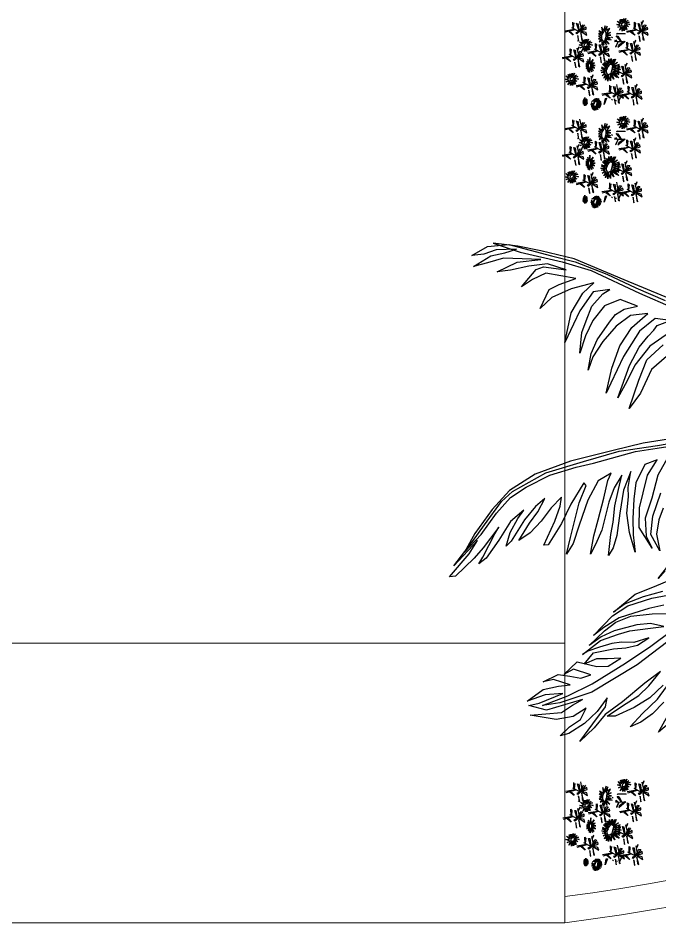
# Model space of a CAD drawing. Header units: millimetres. Extents: x 2508 to 2607, y 837 to 997.
# Drawn here: x 2535.866 to 2538.617, y 839.669 to 843.55 of the extents above; entities that cross this region are included whole.
import ezdxf

# ---------------------------------------------------------------- set-up
doc = ezdxf.new("R2010")
doc.units = ezdxf.units.MM
doc.layers.add('pergolas', color=24, linetype='Continuous')
doc.layers.add('PISO EST', color=250, linetype='Continuous', lineweight=0)

# ---------------------------------------------------------------- blocks, each defined once
blk = doc.blocks.new('EFCDSPPP')
at = {"color": 251}
for p, q in [((2681.1168, 948.344), (2681.1168, 941.8902)), ((2678.0168, 943.0902), (2681.1168, 943.0902)), ((2678.0168, 941.8902), (2681.1168, 941.8902))]:
    blk.add_line(p, q, dxfattribs=at)
blk = doc.blocks.new('A-19')
at = {"color": 1}
for points in [[(0.0257, 0.022), (0.0889, 0.0841), (0.1807, 0.1586), (0.2771, 0.2277), (0.4069, 0.3105), (0.5049, 0.3513), (0.6099, 0.3954), (0.6794, 0.4121), (0.7275, 0.4219), (0.7794, 0.4281), (0.7229, 0.4089), (0.6345, 0.3888), (0.5741, 0.371), (0.4729, 0.3233), (0.4026, 0.2923), (0.3058, 0.2284), (0.2364, 0.1795), (0.1359, 0.1031), (0.0776, 0.0465), (0.0202, -0.0096), (0.0257, 0.022), (0.0257, 0.022)], [(0.3811, 0.022), (0.4649, 0.0086), (0.5278, -0.0063), (0.6172, -0.0289), (0.6912, -0.0563), (0.7454, -0.0904), (0.7812, -0.1299), (0.8181, -0.1804), (0.8391, -0.22), (0.8047, -0.1829), (0.7723, -0.1377), (0.7432, -0.1054), (0.7103, -0.0835), (0.6604, -0.0582), (0.6056, -0.0417), (0.5695, -0.0332), (0.4813, -0.0087), (0.4357, -0.0015), (0.3728, 0.0078)], [(0.3839, -0.3847), (0.4779, -0.4558), (0.5726, -0.5131), (0.6394, -0.5354), (0.6761, -0.5412), (0.6229, -0.521), (0.5719, -0.4956), (0.502, -0.4526), (0.4492, -0.4165), (0.4049, -0.3838)]]:
    blk.add_lwpolyline(points, dxfattribs=at)
at = {"color": 8}
for points in [[(0.4163, 0.1902), (0.4475, 0.1629), (0.4707, 0.1136), (0.4943, 0.0818), (0.474, 0.141), (0.4571, 0.1836), (0.423, 0.2148)], [(0.408, 0.2421), (0.4512, 0.212), (0.4829, 0.1721), (0.4991, 0.1378), (0.5183, 0.1039), (0.4938, 0.1719), (0.4738, 0.2097), (0.4543, 0.2328), (0.4429, 0.2457), (0.4361, 0.2554), (0.4076, 0.2656), (0.4399, 0.2701), (0.4728, 0.2437), (0.5064, 0.1907), (0.533, 0.1344), (0.5429, 0.1133), (0.5311, 0.1658), (0.5143, 0.2127), (0.4887, 0.2512), (0.4554, 0.2806), (0.4918, 0.2763), (0.5218, 0.2539), (0.5498, 0.2219), (0.5704, 0.1897), (0.5802, 0.162), (0.5744, 0.197), (0.5612, 0.2251), (0.5359, 0.2627), (0.5232, 0.2782), (0.5048, 0.2899), (0.4771, 0.2962), (0.5135, 0.3102), (0.5458, 0.2964), (0.5708, 0.2662), (0.5862, 0.2337), (0.5979, 0.1973), (0.5937, 0.2405), (0.5843, 0.2651), (0.5728, 0.2962), (0.5499, 0.322), (0.5349, 0.331), (0.5696, 0.3259), (0.5978, 0.2865), (0.6111, 0.2584), (0.6293, 0.2196), (0.616, 0.2822), (0.5913, 0.3232), (0.5682, 0.3446), (0.6158, 0.3326), (0.6567, 0.3143), (0.6806, 0.2911), (0.6619, 0.3307), (0.6408, 0.3412), (0.6059, 0.3538), (0.6692, 0.3654), (0.6972, 0.3517), (0.7203, 0.3368), (0.6894, 0.3727), (0.6739, 0.3783), (0.6263, 0.372), (0.6653, 0.385), (0.7044, 0.3798), (0.7429, 0.3711), (0.7711, 0.3682), (0.7294, 0.3883), (0.6795, 0.3938), (0.7578, 0.3964), (0.7915, 0.3865), (0.8209, 0.3788), (0.7845, 0.4014), (0.7546, 0.4078), (0.7304, 0.4157), (0.773, 0.4143), (0.7989, 0.405), (0.8241, 0.4018), (0.7915, 0.4209), (0.7463, 0.4254), (0.6574, 0.4017), (0.6076, 0.389), (0.5413, 0.3631), (0.4806, 0.3344), (0.419, 0.3076)], [(0.4229, -0.1271), (0.4325, -0.152), (0.4374, -0.1821), (0.4305, -0.2172), (0.4493, -0.1828), (0.4449, -0.1443), (0.4283, -0.0951)], [(0.4118, -0.0184), (0.4342, -0.0584), (0.4468, -0.1066), (0.461, -0.1481), (0.4591, -0.1858), (0.4461, -0.211), (0.4733, -0.168), (0.4731, -0.1269), (0.465, -0.0953), (0.4561, -0.0586), (0.4361, -0.0263), (0.4614, -0.0358), (0.4806, -0.0743), (0.4845, -0.1085), (0.4869, -0.1493), (0.486, -0.183), (0.4822, -0.2196), (0.4934, -0.1784), (0.4994, -0.1381), (0.4955, -0.104), (0.4967, -0.0838), (0.4911, -0.0506), (0.506, -0.0895), (0.5143, -0.1381), (0.5202, -0.1847), (0.5282, -0.2107), (0.5379, -0.2264), (0.5327, -0.1828), (0.5282, -0.157), (0.5242, -0.1228), (0.5168, -0.0885), (0.5098, -0.0586), (0.5261, -0.0851), (0.5367, -0.1151), (0.5519, -0.1732), (0.5651, -0.2039), (0.5752, -0.2239), (0.5687, -0.1856), (0.5591, -0.1516), (0.5472, -0.1063), (0.5391, -0.0691), (0.5321, -0.054), (0.5593, -0.0703), (0.5808, -0.1108), (0.5995, -0.1632), (0.6116, -0.2015), (0.6254, -0.2238), (0.6175, -0.1887), (0.6068, -0.1473), (0.5992, -0.1165), (0.5846, -0.0798), (0.5894, -0.0746), (0.6169, -0.1193), (0.6363, -0.1599), (0.6639, -0.2046), (0.6731, -0.2047), (0.6503, -0.1548), (0.6387, -0.123), (0.6361, -0.1041), (0.6582, -0.127), (0.6786, -0.1544), (0.7018, -0.179), (0.7255, -0.1952), (0.703, -0.1588), (0.686, -0.135), (0.6714, -0.1075), (0.6907, -0.1241), (0.7138, -0.1521), (0.7414, -0.1968), (0.7523, -0.2072), (0.7436, -0.1783), (0.7279, -0.1491), (0.715, -0.1319), (0.7433, -0.1556), (0.7674, -0.1945), (0.7938, -0.2319), (0.8093, -0.244), (0.8007, -0.23), (0.7762, -0.1811), (0.7675, -0.167), (0.8003, -0.2108), (0.8192, -0.2322), (0.8584, -0.2698), (0.8707, -0.2713), (0.8298, -0.2234), (0.8124, -0.1953), (0.8621, -0.248), (0.8226, -0.197), (0.7976, -0.1621), (0.7618, -0.1133), (0.7386, -0.0923), (0.6687, -0.0531), (0.5901, -0.0296), (0.5153, -0.0083), (0.4348, 0.0037), (0.35, 0.0188)], [(0.4107, -0.5782), (0.4328, -0.597), (0.4132, -0.5619)], [(0.4218, -0.534), (0.4457, -0.5587), (0.4702, -0.5757), (0.4923, -0.5861), (0.4668, -0.5578), (0.4353, -0.5278), (0.3974, -0.4759)], [(0.4232, -0.4981), (0.4511, -0.5247), (0.4841, -0.5452), (0.5237, -0.5632), (0.5404, -0.5631), (0.5082, -0.542), (0.4741, -0.5199), (0.4535, -0.5), (0.429, -0.4697), (0.4614, -0.4943), (0.5081, -0.5336), (0.5444, -0.5602), (0.5679, -0.5876), (0.5975, -0.6166), (0.5705, -0.5796), (0.5442, -0.5435), (0.5402, -0.5247), (0.5614, -0.5538), (0.5881, -0.5789), (0.6211, -0.5994), (0.6391, -0.6043), (0.6197, -0.5859), (0.5964, -0.5704), (0.5848, -0.5463), (0.612, -0.5638), (0.6471, -0.5707), (0.7015, -0.5612), (0.6362, -0.5558), (0.6129, -0.5403), (0.5924, -0.5287), (0.6676, -0.551), (0.7047, -0.5408), (0.6832, -0.536), (0.6335, -0.5157), (0.6706, -0.5187), (0.7081, -0.5323), (0.6744, -0.5075), (0.6428, -0.5004), (0.6181, -0.498), (0.6533, -0.4868), (0.6748, -0.4915), (0.6432, -0.4761), (0.619, -0.4793), (0.596, -0.4841), (0.5749, -0.4766), (0.6108, -0.4648), (0.6313, -0.4764), (0.6034, -0.4497), (0.5623, -0.4593), (0.5387, -0.4584), (0.5121, -0.4417), (0.5397, -0.4432), (0.5627, -0.4433), (0.5888, -0.4544), (0.5689, -0.4304), (0.527, -0.4224), (0.5015, -0.4205), (0.4767, -0.4145), (0.4534, -0.399), (0.4845, -0.4088), (0.5104, -0.408), (0.5308, -0.4112), (0.5568, -0.4187), (0.5812, -0.4274), (0.592, -0.434), (0.5548, -0.4045), (0.5165, -0.3915), (0.4932, -0.3844), (0.455, -0.3798), (0.4216, -0.3753), (0.4497, -0.3692), (0.4784, -0.3723), (0.5259, -0.3847), (0.5532, -0.3973), (0.5782, -0.4151), (0.5462, -0.3844), (0.5225, -0.3667), (0.4911, -0.3535), (0.4466, -0.3486), (0.414, -0.3483)], [(0.4216, -0.3307), (0.4532, -0.3378), (0.4844, -0.3475), (0.5156, -0.3573), (0.5472, -0.3776), (0.569, -0.3942), (0.5295, -0.3532), (0.4973, -0.3321), (0.4469, -0.3159), (0.3914, -0.3058)], [(0.4247, -0.302), (0.4654, -0.3132), (0.5028, -0.3281), (0.5272, -0.3452), (0.4816, -0.3074), (0.4449, -0.2933), (0.4064, -0.2768)], [(0.4197, -0.2587), (0.4338, -0.2749), (0.4025, -0.2351)]]:
    blk.add_lwpolyline(points, dxfattribs=at)
blk = doc.blocks.new('mh')
at = {"color": 86, "linetype": 'Continuous'}
for p, q in [((998.4038, 665.3744), (998.3929, 665.3326)), ((998.3932, 665.3356), (998.3999, 665.3766)), ((998.5181, 665.3863), (998.5072, 665.3446)), ((998.5074, 665.3476), (998.5142, 665.3886)), ((998.3877, 665.3411), (998.3611, 665.3422)), ((998.3651, 665.3379), (998.3874, 665.3404)), ((998.3842, 665.348), (998.4014, 665.3151)), ((998.4026, 665.3518), (998.416, 665.3392)), ((998.4168, 665.3406), (998.403, 665.3584)), ((998.502, 665.3531), (998.4754, 665.3542)), ((998.4754, 665.3542), (998.4794, 665.3499)), ((998.4794, 665.3499), (998.5017, 665.3524)), ((998.5151, 665.328), (998.4807, 665.3381)), ((998.4807, 665.3381), (998.4813, 665.3327)), ((998.4984, 665.36), (998.5156, 665.3271)), ((998.5144, 665.3225), (998.5221, 665.3412)), ((998.5258, 665.3369), (998.5151, 665.3245)), ((998.5172, 665.3704), (998.5169, 665.3638)), ((998.5169, 665.3638), (998.5302, 665.3512)), ((998.531, 665.3526), (998.5172, 665.3704)), ((998.5221, 665.3412), (998.5258, 665.3369)), ((998.3584, 665.3136), (998.3836, 665.3082)), ((998.4008, 665.316), (998.3664, 665.3261)), ((998.367, 665.3207), (998.3997, 665.3159)), ((998.4016, 665.3141), (998.3718, 665.2999)), ((998.3733, 665.2921), (998.3994, 665.312)), ((998.383, 665.2858), (998.3985, 665.3115)), ((998.3994, 665.312), (998.3912, 665.2849)), ((998.3985, 665.3115), (998.4169, 665.2829)), ((998.4001, 665.3105), (998.4079, 665.3292)), ((998.4059, 665.286), (998.4001, 665.3105)), ((998.4115, 665.3249), (998.4008, 665.3125)), ((998.4062, 665.3081), (998.4347, 665.3056)), ((998.4383, 665.3007), (998.4066, 665.3081)), ((998.4079, 665.3292), (998.4115, 665.3249)), ((998.4429, 665.3166), (998.4188, 665.3214)), ((998.4199, 665.3215), (998.4407, 665.3192)), ((998.4347, 665.3056), (998.4383, 665.3007)), ((998.4404, 665.3229), (998.4426, 665.3204)), ((998.4407, 665.3192), (998.4429, 665.3166)), ((998.4671, 665.3166), (998.4815, 665.3224)), ((998.4828, 665.3226), (998.4696, 665.3156)), ((998.4727, 665.3256), (998.4979, 665.3202)), ((998.4813, 665.3327), (998.514, 665.3279)), ((998.5158, 665.3261), (998.486, 665.3119)), ((998.486, 665.3119), (998.4875, 665.3041)), ((998.4875, 665.3041), (998.5137, 665.324)), ((998.4972, 665.2978), (998.5127, 665.3235)), ((998.5054, 665.2969), (998.4972, 665.2978)), ((998.5137, 665.324), (998.5054, 665.2969)), ((998.5127, 665.3235), (998.5311, 665.2948)), ((998.5202, 665.298), (998.5144, 665.3225)), ((998.5311, 665.2948), (998.5202, 665.298)), ((998.5205, 665.3201), (998.549, 665.3176)), ((998.5526, 665.3126), (998.5209, 665.3201)), ((998.5571, 665.3286), (998.5331, 665.3334)), ((998.5341, 665.3335), (998.5549, 665.3311)), ((998.549, 665.3176), (998.5526, 665.3126)), ((998.6188, 665.3004), (998.636, 665.2674)), ((998.6385, 665.3267), (998.6276, 665.285)), ((998.6278, 665.288), (998.6346, 665.3289)), ((998.6376, 665.3108), (998.6373, 665.3042)), ((998.6373, 665.3042), (998.6506, 665.2916)), ((998.6514, 665.293), (998.6376, 665.3108)), ((998.3912, 665.2849), (998.383, 665.2858)), ((998.4169, 665.2829), (998.4059, 665.286)), ((998.4958, 665.2774), (998.4849, 665.2357)), ((998.4851, 665.2386), (998.4919, 665.2796)), ((998.4949, 665.2615), (998.4946, 665.2549)), ((998.5087, 665.2437), (998.4949, 665.2615)), ((998.5875, 665.257), (998.6019, 665.2628)), ((998.6032, 665.2629), (998.59, 665.256)), ((998.5931, 665.2659), (998.6183, 665.2605)), ((998.6224, 665.2934), (998.5958, 665.2945)), ((998.5958, 665.2945), (998.5998, 665.2903)), ((998.5998, 665.2903), (998.6221, 665.2928)), ((998.6355, 665.2684), (998.6011, 665.2785)), ((998.6011, 665.2785), (998.6017, 665.273)), ((998.6017, 665.273), (998.6344, 665.2682)), ((998.6363, 665.2665), (998.6064, 665.2523)), ((998.6079, 665.2444), (998.6341, 665.2644)), ((998.6176, 665.2381), (998.6331, 665.2639)), ((998.6341, 665.2644), (998.6258, 665.2372)), ((998.6331, 665.2639), (998.6515, 665.2352)), ((998.6348, 665.2629), (998.6425, 665.2815)), ((998.6406, 665.2383), (998.6348, 665.2629)), ((998.6462, 665.2773), (998.6355, 665.2648)), ((998.6409, 665.2604), (998.6694, 665.2579)), ((998.673, 665.253), (998.6413, 665.2605)), ((998.6425, 665.2815), (998.6462, 665.2773)), ((998.6775, 665.269), (998.6535, 665.2738)), ((998.6545, 665.2738), (998.6753, 665.2715)), ((998.6694, 665.2579), (998.673, 665.253)), ((998.6753, 665.2715), (998.6775, 665.269)), ((998.4797, 665.2441), (998.4531, 665.2452)), ((998.4531, 665.2452), (998.4571, 665.241)), ((998.4571, 665.241), (998.4794, 665.2434)), ((998.4928, 665.219), (998.4584, 665.2291)), ((998.4584, 665.2291), (998.459, 665.2237)), ((998.459, 665.2237), (998.4917, 665.2189)), ((998.4761, 665.2511), (998.4933, 665.2181)), ((998.4921, 665.2136), (998.4998, 665.2322)), ((998.5035, 665.2279), (998.4928, 665.2155)), ((998.4946, 665.2549), (998.5079, 665.2422)), ((998.4998, 665.2322), (998.5035, 665.2279)), ((998.5348, 665.2197), (998.5108, 665.2244)), ((998.5118, 665.2245), (998.5326, 665.2222)), ((998.5326, 665.2222), (998.5348, 665.2197)), ((998.6064, 665.2523), (998.6079, 665.2444)), ((998.6258, 665.2372), (998.6176, 665.2381)), ((998.6515, 665.2352), (998.6406, 665.2383)), ((998.6645, 665.1777), (998.6712, 665.2187)), ((998.4448, 665.2077), (998.4592, 665.2134)), ((998.4605, 665.2136), (998.4473, 665.2066)), ((998.4504, 665.2166), (998.4756, 665.2112)), ((998.4936, 665.2171), (998.4637, 665.2029)), ((998.4637, 665.2029), (998.4652, 665.1951)), ((998.4652, 665.1951), (998.4914, 665.2151)), ((998.4749, 665.1888), (998.4904, 665.2145)), ((998.4831, 665.1879), (998.4749, 665.1888)), ((998.4914, 665.2151), (998.4831, 665.1879)), ((998.4904, 665.2145), (998.5088, 665.1859)), ((998.4979, 665.189), (998.4921, 665.2136)), ((998.5088, 665.1859), (998.4979, 665.189)), ((998.4982, 665.2111), (998.5267, 665.2086)), ((998.5303, 665.2037), (998.4986, 665.2112)), ((998.5267, 665.2086), (998.5303, 665.2037)), ((998.588, 665.1809), (998.5771, 665.1392)), ((998.5774, 665.1421), (998.5842, 665.1831)), ((998.659, 665.1832), (998.6324, 665.1843)), ((998.6364, 665.1801), (998.6587, 665.1825)), ((998.6555, 665.1902), (998.6727, 665.1572)), ((998.6751, 665.2165), (998.6642, 665.1748)), ((998.6742, 665.2006), (998.6739, 665.194)), ((998.6739, 665.194), (998.6873, 665.1813)), ((998.6881, 665.1828), (998.6742, 665.2006)), ((998.6883, 665.198), (998.7149, 665.2075)), ((998.689, 665.2028), (998.6883, 665.198)), ((998.7145, 665.208), (998.689, 665.2028)), ((998.4127, 665.1544), (998.4093, 665.1525)), ((998.4093, 665.1525), (998.4103, 665.1194)), ((998.4115, 665.1164), (998.4127, 665.1544)), ((998.4438, 665.1374), (998.4206, 665.1561)), ((998.4206, 665.1561), (998.4212, 665.1492)), ((998.4212, 665.1492), (998.4449, 665.1359)), ((998.4248, 665.178), (998.4273, 665.1729)), ((998.4373, 665.1601), (998.4442, 665.1535)), ((998.4439, 665.1544), (998.4398, 665.1624)), ((998.4686, 665.1491), (998.4434, 665.1186)), ((998.445, 665.1537), (998.4443, 665.128)), ((998.4445, 665.123), (998.4606, 665.1452)), ((998.4449, 665.1543), (998.4455, 665.1637)), ((998.4477, 665.1501), (998.4671, 665.1594)), ((998.4656, 665.156), (998.4485, 665.1492)), ((998.4606, 665.1452), (998.4686, 665.1491)), ((998.4671, 665.1594), (998.4656, 665.156)), ((998.4905, 665.1432), (998.4796, 665.1015)), ((998.4798, 665.1045), (998.4866, 665.1454)), ((998.5719, 665.1476), (998.5454, 665.1487)), ((998.5454, 665.1487), (998.5493, 665.1445)), ((998.5493, 665.1445), (998.5717, 665.1469)), ((998.5684, 665.1546), (998.5856, 665.1216)), ((998.5872, 665.165), (998.5868, 665.1584)), ((998.5868, 665.1584), (998.6002, 665.1457)), ((998.601, 665.1472), (998.5872, 665.165)), ((998.6297, 665.1557), (998.6549, 665.1503)), ((998.6721, 665.1581), (998.6377, 665.1682)), ((998.6383, 665.1628), (998.671, 665.158)), ((998.6729, 665.1562), (998.643, 665.142)), ((998.643, 665.142), (998.6446, 665.1342)), ((998.6446, 665.1342), (998.6707, 665.1542)), ((998.6543, 665.1279), (998.6697, 665.1536)), ((998.6707, 665.1542), (998.6624, 665.127)), ((998.6697, 665.1536), (998.6881, 665.125)), ((998.6714, 665.1527), (998.6792, 665.1713)), ((998.6772, 665.1281), (998.6714, 665.1527)), ((998.6828, 665.167), (998.6721, 665.1546)), ((998.6775, 665.1502), (998.706, 665.1477)), ((998.7096, 665.1428), (998.6779, 665.1503)), ((998.6792, 665.1713), (998.6828, 665.167)), ((998.684, 665.139), (998.6984, 665.1447)), ((998.6997, 665.1449), (998.6864, 665.1379)), ((998.7141, 665.1588), (998.6901, 665.1635)), ((998.6912, 665.1636), (998.712, 665.1613)), ((998.6923, 665.1765), (998.6962, 665.1723)), ((998.6975, 665.1604), (998.6981, 665.155)), ((998.706, 665.1477), (998.7096, 665.1428)), ((998.405, 665.1108), (998.3941, 665.0691)), ((998.3943, 665.0721), (998.4011, 665.113)), ((998.4744, 665.11), (998.4478, 665.1111)), ((998.4478, 665.1111), (998.4518, 665.1068)), ((998.4518, 665.1068), (998.4741, 665.1093)), ((998.4708, 665.1169), (998.488, 665.0839)), ((998.4896, 665.1273), (998.4893, 665.1207)), ((998.4893, 665.1207), (998.5026, 665.1081)), ((998.5034, 665.1095), (998.4896, 665.1273)), ((998.5371, 665.1112), (998.5515, 665.1169)), ((998.5528, 665.1171), (998.5395, 665.1101)), ((998.5427, 665.1201), (998.5678, 665.1147)), ((998.585, 665.1226), (998.5506, 665.1326)), ((998.5506, 665.1326), (998.5512, 665.1272)), ((998.5512, 665.1272), (998.5839, 665.1224)), ((998.5858, 665.1207), (998.556, 665.1064)), ((998.556, 665.1064), (998.5575, 665.0986)), ((998.5575, 665.0986), (998.5837, 665.1186)), ((998.5672, 665.0923), (998.5827, 665.118)), ((998.5837, 665.1186), (998.5754, 665.0914)), ((998.5827, 665.118), (998.6011, 665.0894)), ((998.5843, 665.1171), (998.5921, 665.1357)), ((998.5901, 665.0925), (998.5843, 665.1171)), ((998.5958, 665.1314), (998.5851, 665.119)), ((998.5905, 665.1146), (998.6189, 665.1121)), ((998.6226, 665.1072), (998.5908, 665.1147)), ((998.5921, 665.1357), (998.5958, 665.1314)), ((998.6271, 665.1232), (998.603, 665.128)), ((998.6041, 665.128), (998.6249, 665.1257)), ((998.6189, 665.1121), (998.6226, 665.1072)), ((998.6249, 665.1257), (998.6271, 665.1232)), ((998.6625, 665.104), (998.636, 665.1051)), ((998.636, 665.1051), (998.6399, 665.1009)), ((998.6399, 665.1009), (998.6623, 665.1034)), ((998.6624, 665.127), (998.6543, 665.1279)), ((998.659, 665.111), (998.6762, 665.078)), ((998.6786, 665.1373), (998.6677, 665.0956)), ((998.668, 665.0986), (998.6748, 665.1395)), ((998.6881, 665.125), (998.6772, 665.1281)), ((998.6778, 665.1214), (998.6774, 665.1148)), ((998.6774, 665.1148), (998.6908, 665.1022)), ((998.6916, 665.1036), (998.6778, 665.1214)), ((998.3889, 665.0775), (998.3623, 665.0786)), ((998.3623, 665.0786), (998.3663, 665.0744)), ((998.3663, 665.0744), (998.3886, 665.0769)), ((998.3853, 665.0845), (998.4025, 665.0515)), ((998.4013, 665.047), (998.409, 665.0656)), ((998.4041, 665.0949), (998.4038, 665.0883)), ((998.4038, 665.0883), (998.4171, 665.0757)), ((998.418, 665.0771), (998.4041, 665.0949)), ((998.409, 665.0656), (998.4127, 665.0614)), ((998.4395, 665.0735), (998.4539, 665.0793)), ((998.4552, 665.0795), (998.442, 665.0725)), ((998.4451, 665.0825), (998.4703, 665.0771)), ((998.4875, 665.0849), (998.4531, 665.095)), ((998.4531, 665.095), (998.4536, 665.0896)), ((998.4536, 665.0896), (998.4864, 665.0848)), ((998.4882, 665.083), (998.4584, 665.0688)), ((998.4584, 665.0688), (998.4599, 665.061)), ((998.4599, 665.061), (998.4861, 665.0809)), ((998.4696, 665.0547), (998.4851, 665.0804)), ((998.4861, 665.0809), (998.4778, 665.0538)), ((998.4851, 665.0804), (998.5035, 665.0517)), ((998.4868, 665.0794), (998.4945, 665.0981)), ((998.4926, 665.0549), (998.4868, 665.0794)), ((998.4982, 665.0938), (998.4875, 665.0813)), ((998.4929, 665.077), (998.5214, 665.0745)), ((998.525, 665.0695), (998.4933, 665.077)), ((998.4945, 665.0981), (998.4982, 665.0938)), ((998.5295, 665.0855), (998.5055, 665.0903)), ((998.5065, 665.0903), (998.5273, 665.088)), ((998.5214, 665.0745), (998.525, 665.0695)), ((998.5273, 665.088), (998.5295, 665.0855)), ((998.5754, 665.0914), (998.5672, 665.0923)), ((998.6011, 665.0894), (998.5901, 665.0925)), ((998.6277, 665.0676), (998.6421, 665.0734)), ((998.6434, 665.0735), (998.6301, 665.0665)), ((998.6333, 665.0765), (998.6585, 665.0711)), ((998.6756, 665.079), (998.6412, 665.0891)), ((998.6412, 665.0891), (998.6418, 665.0836)), ((998.6418, 665.0836), (998.6745, 665.0788)), ((998.6764, 665.0771), (998.6466, 665.0629)), ((998.6466, 665.0629), (998.6481, 665.055)), ((998.6481, 665.055), (998.6743, 665.075)), ((998.6578, 665.0487), (998.6733, 665.0745)), ((998.6743, 665.075), (998.666, 665.0478)), ((998.6733, 665.0745), (998.6917, 665.0458)), ((998.6749, 665.0735), (998.6827, 665.0921)), ((998.6807, 665.0489), (998.6749, 665.0735)), ((998.6864, 665.0879), (998.6757, 665.0754)), ((998.6811, 665.071), (998.7095, 665.0685)), ((998.7132, 665.0636), (998.6814, 665.0711)), ((998.6827, 665.0921), (998.6864, 665.0879)), ((998.7177, 665.0796), (998.6936, 665.0844)), ((998.6947, 665.0844), (998.7155, 665.0821)), ((998.7095, 665.0685), (998.7132, 665.0636)), ((998.7155, 665.0821), (998.7177, 665.0796)), ((998.354, 665.0411), (998.3684, 665.0469)), ((998.3697, 665.047), (998.3565, 665.0401)), ((998.3596, 665.05), (998.3848, 665.0446)), ((998.402, 665.0525), (998.3676, 665.0626)), ((998.3676, 665.0626), (998.3682, 665.0571)), ((998.3682, 665.0571), (998.4009, 665.0523)), ((998.4028, 665.0506), (998.3729, 665.0364)), ((998.3729, 665.0364), (998.3745, 665.0285)), ((998.3745, 665.0285), (998.4006, 665.0485)), ((998.3842, 665.0222), (998.3996, 665.048)), ((998.4006, 665.0485), (998.3923, 665.0213)), ((998.3996, 665.048), (998.418, 665.0193)), ((998.4071, 665.0224), (998.4013, 665.047)), ((998.4127, 665.0614), (998.402, 665.0489)), ((998.4074, 665.0445), (998.4359, 665.042)), ((998.4395, 665.0371), (998.4078, 665.0446)), ((998.444, 665.0531), (998.42, 665.0579)), ((998.4211, 665.0579), (998.4419, 665.0556)), ((998.4359, 665.042), (998.4395, 665.0371)), ((998.4419, 665.0556), (998.444, 665.0531)), ((998.4778, 665.0538), (998.4696, 665.0547)), ((998.5035, 665.0517), (998.4926, 665.0549)), ((998.666, 665.0478), (998.6578, 665.0487)), ((998.6917, 665.0458), (998.6807, 665.0489)), ((998.3923, 665.0213), (998.3842, 665.0222)), ((998.418, 665.0193), (998.4071, 665.0224))]:
    blk.add_line(p, q, dxfattribs=at)
at = {"color": 50, "linetype": 'Continuous'}
for p, q in [((998.6058, 665.3753), (998.605, 665.3604)), ((998.6127, 665.3579), (998.6058, 665.3753)), ((998.5966, 665.3483), (998.5805, 665.3447)), ((998.5805, 665.3447), (998.5944, 665.3433)), ((998.5944, 665.3433), (998.5808, 665.3359)), ((998.5808, 665.3359), (998.5935, 665.3407)), ((998.583, 665.3511), (998.5966, 665.3483)), ((998.5966, 665.351), (998.583, 665.3511)), ((998.5835, 665.3559), (998.5966, 665.351)), ((998.5964, 665.3553), (998.5835, 665.3559)), ((998.5859, 665.3623), (998.5964, 665.3553)), ((998.6017, 665.3574), (998.5859, 665.3623)), ((998.5935, 665.3407), (998.5889, 665.3268)), ((998.5889, 665.3268), (998.5979, 665.3379)), ((998.5917, 665.3731), (998.5998, 665.3562)), ((998.605, 665.3604), (998.5917, 665.3731)), ((998.5979, 665.3379), (998.5953, 665.3212)), ((998.5953, 665.3212), (998.5998, 665.3365)), ((998.5998, 665.3365), (998.6062, 665.3186)), ((998.6037, 665.3363), (998.616, 665.3251)), ((998.6062, 665.3186), (998.6037, 665.3363)), ((998.6096, 665.3371), (998.627, 665.3312)), ((998.616, 665.3251), (998.6096, 665.3371)), ((998.6119, 665.342), (998.6336, 665.3438)), ((998.627, 665.3312), (998.6119, 665.342)), ((998.618, 665.3709), (998.6127, 665.3579)), ((998.6156, 665.3556), (998.618, 665.3709)), ((998.6305, 665.3634), (998.6156, 665.3556)), ((998.6156, 665.3464), (998.6339, 665.3521)), ((998.6336, 665.3438), (998.6156, 665.3464)), ((998.6301, 665.3353), (998.6165, 665.3399)), ((998.6177, 665.3517), (998.6305, 665.3634)), ((998.6339, 665.3521), (998.6177, 665.3517)), ((998.4372, 665.296), (998.4503, 665.2911)), ((998.4501, 665.2954), (998.4372, 665.296)), ((998.4396, 665.3024), (998.4501, 665.2954)), ((998.4554, 665.2975), (998.4396, 665.3024)), ((998.4454, 665.3132), (998.4536, 665.2963)), ((998.4587, 665.3006), (998.4454, 665.3132)), ((998.4595, 665.3155), (998.4587, 665.3006)), ((998.4664, 665.298), (998.4595, 665.3155)), ((998.4717, 665.311), (998.4664, 665.298)), ((998.4693, 665.2957), (998.4717, 665.311)), ((998.4843, 665.3036), (998.4693, 665.2957)), ((998.4715, 665.2918), (998.4843, 665.3036)), ((998.6902, 665.2956), (998.6992, 665.2937)), ((998.6988, 665.292), (998.6902, 665.2956)), ((998.695, 665.2985), (998.7003, 665.2945)), ((998.6992, 665.2937), (998.695, 665.2985)), ((998.7002, 665.2999), (998.7023, 665.2948)), ((998.7003, 665.2945), (998.7002, 665.2999)), ((998.7023, 665.2948), (998.703, 665.3003)), ((998.703, 665.3003), (998.7037, 665.2947)), ((998.7037, 665.2947), (998.7059, 665.3001)), ((998.7059, 665.3001), (998.7064, 665.2944)), ((998.7064, 665.2944), (998.7104, 665.2993)), ((998.7104, 665.2993), (998.7084, 665.2945)), ((998.7084, 665.2945), (998.7151, 665.2967)), ((998.7151, 665.2967), (998.711, 665.2927)), ((998.4503, 665.2885), (998.4342, 665.2848)), ((998.4342, 665.2848), (998.4481, 665.2834)), ((998.4481, 665.2834), (998.4345, 665.276)), ((998.4345, 665.276), (998.4472, 665.2808)), ((998.4367, 665.2912), (998.4503, 665.2885)), ((998.4503, 665.2911), (998.4367, 665.2912)), ((998.4472, 665.2808), (998.4427, 665.2669)), ((998.4427, 665.2669), (998.4516, 665.278)), ((998.4516, 665.278), (998.449, 665.2613)), ((998.449, 665.2613), (998.4535, 665.2767)), ((998.4535, 665.2767), (998.4599, 665.2587)), ((998.4574, 665.2764), (998.4697, 665.2652)), ((998.4599, 665.2587), (998.4574, 665.2764)), ((998.4634, 665.2772), (998.4807, 665.2713)), ((998.4697, 665.2652), (998.4634, 665.2772)), ((998.4656, 665.2821), (998.4874, 665.2839)), ((998.4807, 665.2713), (998.4656, 665.2821)), ((998.4693, 665.2865), (998.4876, 665.2922)), ((998.4874, 665.2839), (998.4693, 665.2865)), ((998.4838, 665.2754), (998.4703, 665.28)), ((998.4876, 665.2922), (998.4715, 665.2918)), ((998.5133, 665.2689), (998.5381, 665.2718)), ((998.5366, 665.2668), (998.5133, 665.2689)), ((998.5395, 665.2679), (998.5216, 665.255)), ((998.5216, 665.255), (998.5387, 665.2654)), ((998.5221, 665.2784), (998.5388, 665.2748)), ((998.5381, 665.2718), (998.5221, 665.2784)), ((998.531, 665.2838), (998.5409, 665.2764)), ((998.5388, 665.2748), (998.531, 665.2838)), ((998.5355, 665.2498), (998.5395, 665.2679)), ((998.5446, 665.2634), (998.5355, 665.2498)), ((998.5416, 665.2656), (998.5375, 665.2665)), ((998.538, 665.2672), (998.5381, 665.2695)), ((998.5386, 665.2662), (998.538, 665.2672)), ((998.5381, 665.2695), (998.5389, 665.2716)), ((998.5389, 665.2716), (998.5415, 665.2748)), ((998.5407, 665.2865), (998.5447, 665.277)), ((998.5409, 665.2764), (998.5407, 665.2865)), ((998.5415, 665.2748), (998.5428, 665.2755)), ((998.5468, 665.265), (998.5416, 665.2656)), ((998.5428, 665.2755), (998.5478, 665.2762)), ((998.547, 665.2474), (998.5446, 665.2634)), ((998.5447, 665.277), (998.5459, 665.2872)), ((998.5459, 665.2872), (998.5473, 665.2767)), ((998.5513, 665.265), (998.5468, 665.265)), ((998.5489, 665.264), (998.547, 665.2474)), ((998.5473, 665.2767), (998.5513, 665.2869)), ((998.5478, 665.2762), (998.5525, 665.2759)), ((998.5593, 665.2489), (998.5489, 665.264)), ((998.5513, 665.2869), (998.5524, 665.2763)), ((998.556, 665.2649), (998.5513, 665.265)), ((998.5524, 665.2763), (998.5597, 665.2853)), ((998.5525, 665.2759), (998.5578, 665.2725)), ((998.5545, 665.2646), (998.5593, 665.2489)), ((998.571, 665.2542), (998.5545, 665.2646)), ((998.5597, 665.2853), (998.556, 665.2764)), ((998.556, 665.2764), (998.5685, 665.2805)), ((998.5587, 665.2665), (998.556, 665.2649)), ((998.5576, 665.2677), (998.571, 665.2542)), ((998.5752, 665.2615), (998.5576, 665.2677)), ((998.5578, 665.2725), (998.5601, 665.2694)), ((998.5601, 665.2694), (998.5587, 665.2665)), ((998.5685, 665.2805), (998.5608, 665.2731)), ((998.5608, 665.2731), (998.5744, 665.2765)), ((998.5774, 665.2712), (998.5609, 665.2679)), ((998.5609, 665.2679), (998.5752, 665.2615)), ((998.5744, 665.2765), (998.5624, 665.2697)), ((998.5624, 665.2697), (998.5774, 665.2712)), ((998.6854, 665.2905), (998.6988, 665.292)), ((998.698, 665.2894), (998.6854, 665.2905)), ((998.6995, 665.2899), (998.6899, 665.283)), ((998.6899, 665.283), (998.6991, 665.2886)), ((998.6974, 665.2802), (998.6995, 665.2899)), ((998.7023, 665.2875), (998.6974, 665.2802)), ((998.7019, 665.2536), (998.6979, 665.2582)), ((998.7021, 665.2556), (998.6979, 665.2582)), ((998.7007, 665.2887), (998.6985, 665.2892)), ((998.6987, 665.2896), (998.6988, 665.2908)), ((998.6991, 665.289), (998.6987, 665.2896)), ((998.6988, 665.2908), (998.6992, 665.2919)), ((998.6992, 665.2919), (998.7006, 665.2936)), ((998.7006, 665.2936), (998.7013, 665.294)), ((998.7035, 665.2884), (998.7007, 665.2887)), ((998.7027, 665.2589), (998.7011, 665.2613)), ((998.7028, 665.2598), (998.7011, 665.2613)), ((998.7013, 665.294), (998.704, 665.2944)), ((998.7036, 665.2789), (998.7023, 665.2875)), ((998.7059, 665.2884), (998.7035, 665.2884)), ((998.7046, 665.2878), (998.7036, 665.2789)), ((998.704, 665.2944), (998.7065, 665.2942)), ((998.7102, 665.2797), (998.7046, 665.2878)), ((998.7084, 665.2883), (998.7059, 665.2884)), ((998.7065, 665.2942), (998.7094, 665.2924)), ((998.7076, 665.2881), (998.7102, 665.2797)), ((998.7164, 665.2826), (998.7076, 665.2881)), ((998.7078, 665.2639), (998.7104, 665.2537)), ((998.7127, 665.255), (998.7078, 665.2639)), ((998.7098, 665.2892), (998.7084, 665.2883)), ((998.7093, 665.2898), (998.7164, 665.2826)), ((998.7187, 665.2865), (998.7093, 665.2898)), ((998.7094, 665.2924), (998.7106, 665.2907)), ((998.7106, 665.2907), (998.7098, 665.2892)), ((998.7106, 665.2643), (998.7127, 665.255)), ((998.7161, 665.2549), (998.7106, 665.2643)), ((998.711, 665.2927), (998.7183, 665.2945)), ((998.7199, 665.2917), (998.711, 665.2899)), ((998.711, 665.2899), (998.7187, 665.2865)), ((998.7183, 665.2945), (998.7118, 665.2909)), ((998.7118, 665.2909), (998.7199, 665.2917)), ((998.7151, 665.2652), (998.7161, 665.2549)), ((998.7191, 665.2559), (998.7151, 665.2652)), ((998.7202, 665.2645), (998.7191, 665.2559)), ((998.7217, 665.2552), (998.7202, 665.2645)), ((998.7267, 665.2621), (998.7217, 665.2552)), ((998.7237, 665.254), (998.7267, 665.2621)), ((998.7333, 665.2587), (998.7237, 665.254)), ((998.7251, 665.2517), (998.7333, 665.2587)), ((998.4086, 665.2141), (998.399, 665.2311)), ((998.399, 665.2311), (998.4124, 665.2208)), ((998.4035, 665.2111), (998.4149, 665.2179)), ((998.4097, 665.233), (998.4184, 665.22)), ((998.4124, 665.2208), (998.4097, 665.233)), ((998.4149, 665.2179), (998.4199, 665.2192)), ((998.4184, 665.22), (998.4223, 665.232)), ((998.4199, 665.2192), (998.4252, 665.2195)), ((998.4223, 665.232), (998.4239, 665.2199)), ((998.4239, 665.2199), (998.4325, 665.2329)), ((998.4252, 665.2195), (998.4319, 665.2189)), ((998.4319, 665.2189), (998.4374, 665.2166)), ((998.4325, 665.2329), (998.4326, 665.2206)), ((998.4326, 665.2206), (998.4462, 665.2292)), ((998.4462, 665.2292), (998.438, 665.2175)), ((998.438, 665.2175), (998.4579, 665.2188)), ((998.4579, 665.2188), (998.446, 665.2143)), ((998.5548, 665.2195), (998.5597, 665.2006)), ((998.564, 665.2029), (998.5548, 665.2195)), ((998.5602, 665.2202), (998.564, 665.2029)), ((998.5704, 665.2027), (998.5602, 665.2202)), ((998.5685, 665.2219), (998.5704, 665.2027)), ((998.5759, 665.2045), (998.5685, 665.2219)), ((998.578, 665.2206), (998.5759, 665.2045)), ((998.5807, 665.2032), (998.578, 665.2206)), ((998.6995, 665.2445), (998.688, 665.2413)), ((998.688, 665.2413), (998.7002, 665.2416)), ((998.6887, 665.2471), (998.6995, 665.2445)), ((998.7004, 665.2468), (998.6887, 665.2471)), ((998.7002, 665.2416), (998.6889, 665.2361)), ((998.6889, 665.2361), (998.7006, 665.2384)), ((998.7006, 665.2384), (998.6894, 665.2321)), ((998.6894, 665.2321), (998.7026, 665.2372)), ((998.6928, 665.2522), (998.7004, 665.2468)), ((998.7021, 665.2486), (998.6928, 665.2522)), ((998.7019, 665.2521), (998.6958, 665.2561)), ((998.6958, 665.2561), (998.7021, 665.2486)), ((998.7026, 665.2372), (998.6964, 665.227)), ((998.6964, 665.227), (998.7053, 665.2368)), ((998.7053, 665.2368), (998.7017, 665.2229)), ((998.7017, 665.2229), (998.7062, 665.2362)), ((998.704, 665.2512), (998.7048, 665.2503)), ((998.704, 665.2508), (998.7048, 665.2503)), ((998.706, 665.2531), (998.7075, 665.2521)), ((998.7062, 665.2362), (998.7075, 665.2211)), ((998.7063, 665.2538), (998.7075, 665.2521)), ((998.7071, 665.2559), (998.7108, 665.2525)), ((998.7075, 665.2211), (998.7084, 665.2369)), ((998.7084, 665.2369), (998.7133, 665.2203)), ((998.7123, 665.2379), (998.7193, 665.2224)), ((998.7133, 665.2203), (998.7123, 665.2379)), ((998.7167, 665.2382), (998.7249, 665.2239)), ((998.7193, 665.2224), (998.7167, 665.2382)), ((998.7199, 665.2383), (998.7312, 665.2287)), ((998.7249, 665.2239), (998.7199, 665.2383)), ((998.7225, 665.2522), (998.722, 665.2493)), ((998.722, 665.2493), (998.7313, 665.2391)), ((998.7223, 665.2409), (998.7357, 665.2354)), ((998.7312, 665.2287), (998.7223, 665.2409)), ((998.7324, 665.2407), (998.7225, 665.2522)), ((998.7245, 665.2435), (998.7389, 665.2432)), ((998.7357, 665.2354), (998.7245, 665.2435)), ((998.7379, 665.2547), (998.7251, 665.2517)), ((998.7263, 665.2499), (998.7379, 665.2547)), ((998.7399, 665.2496), (998.7263, 665.2499)), ((998.7264, 665.2476), (998.7399, 665.2496)), ((998.7389, 665.2432), (998.7264, 665.2476)), ((998.735, 665.2359), (998.7331, 665.2386)), ((998.3768, 665.2036), (998.3983, 665.2115)), ((998.3999, 665.2084), (998.3768, 665.2036)), ((998.3792, 665.1956), (998.3999, 665.2084)), ((998.3977, 665.1983), (998.3792, 665.1956)), ((998.4071, 665.2133), (998.3829, 665.2177)), ((998.3983, 665.2115), (998.3829, 665.2177)), ((998.3894, 665.1842), (998.3977, 665.1983)), ((998.4118, 665.1979), (998.3894, 665.1842)), ((998.4001, 665.206), (998.4022, 665.21)), ((998.4037, 665.2005), (998.4001, 665.206)), ((998.4035, 665.2111), (998.4022, 665.21)), ((998.4102, 665.1992), (998.4037, 665.2005)), ((998.4157, 665.2017), (998.4062, 665.1817)), ((998.4062, 665.1817), (998.4118, 665.1979)), ((998.4176, 665.2002), (998.4102, 665.1992)), ((998.4179, 665.1795), (998.4157, 665.2017)), ((998.4194, 665.2005), (998.4176, 665.2002)), ((998.4207, 665.2006), (998.4179, 665.1795)), ((998.4194, 665.2005), (998.4305, 665.2028)), ((998.4217, 665.1999), (998.4293, 665.1812)), ((998.4285, 665.2024), (998.4368, 665.1778)), ((998.4286, 665.2024), (998.4293, 665.1812)), ((998.4296, 665.2023), (998.4292, 665.2007)), ((998.4303, 665.1995), (998.4295, 665.2026)), ((998.4385, 665.2043), (998.4305, 665.2028)), ((998.4362, 665.1929), (998.4358, 665.203)), ((998.4362, 665.1929), (998.4368, 665.1778)), ((998.4374, 665.2166), (998.442, 665.213)), ((998.4542, 665.1872), (998.438, 665.2012)), ((998.4424, 665.206), (998.4385, 665.2043)), ((998.4397, 665.2046), (998.4542, 665.1872)), ((998.4595, 665.1983), (998.4397, 665.2046)), ((998.442, 665.213), (998.4433, 665.2091)), ((998.4585, 665.2097), (998.4421, 665.209)), ((998.4421, 665.209), (998.4595, 665.1983)), ((998.4433, 665.2091), (998.4424, 665.206)), ((998.446, 665.2143), (998.4585, 665.2097)), ((998.5395, 665.1834), (998.518, 665.1775)), ((998.5194, 665.1883), (998.5395, 665.1834)), ((998.541, 665.1877), (998.5194, 665.1883)), ((998.527, 665.1976), (998.541, 665.1877)), ((998.5442, 665.1911), (998.527, 665.1976)), ((998.5491, 665.1941), (998.5326, 665.2049)), ((998.5326, 665.2049), (998.5442, 665.1911)), ((998.5517, 665.1912), (998.5365, 665.2089)), ((998.5531, 665.1983), (998.5365, 665.2089)), ((998.5571, 665.1936), (998.5424, 665.2146)), ((998.5625, 665.1965), (998.5424, 665.2146)), ((998.5478, 665.1957), (998.5492, 665.1941)), ((998.5478, 665.195), (998.5492, 665.1941)), ((998.5515, 665.1993), (998.5543, 665.1975)), ((998.5521, 665.2007), (998.5543, 665.1975)), ((998.5536, 665.2045), (998.5605, 665.1983)), ((998.59, 665.2161), (998.5807, 665.2032)), ((998.5844, 665.201), (998.59, 665.2161)), ((998.6024, 665.2097), (998.5844, 665.201)), ((998.586, 665.1816), (998.6128, 665.181)), ((998.6068, 665.1664), (998.586, 665.1816)), ((998.587, 665.1968), (998.6024, 665.2097)), ((998.6108, 665.2023), (998.587, 665.1968)), ((998.5894, 665.1934), (998.6108, 665.2023)), ((998.6146, 665.1928), (998.5894, 665.1934)), ((998.5895, 665.1891), (998.6146, 665.1928)), ((998.6128, 665.181), (998.5895, 665.1891)), ((998.3517, 665.1413), (998.3622, 665.1344)), ((998.3674, 665.1365), (998.3517, 665.1413)), ((998.3575, 665.1521), (998.3656, 665.1353)), ((998.3707, 665.1395), (998.3575, 665.1521)), ((998.3716, 665.1544), (998.3707, 665.1395)), ((998.3784, 665.137), (998.3716, 665.1544)), ((998.3838, 665.1499), (998.3784, 665.137)), ((998.3814, 665.1347), (998.3838, 665.1499)), ((998.3963, 665.1425), (998.3814, 665.1347)), ((998.3835, 665.1308), (998.3963, 665.1425)), ((998.518, 665.1775), (998.5408, 665.1779)), ((998.5408, 665.1779), (998.5197, 665.1677)), ((998.5197, 665.1677), (998.5414, 665.1719)), ((998.5414, 665.1719), (998.5206, 665.1602)), ((998.5206, 665.1602), (998.5453, 665.1699)), ((998.5453, 665.1699), (998.5336, 665.1507)), ((998.5336, 665.1507), (998.5503, 665.1691)), ((998.5503, 665.1691), (998.5435, 665.1432)), ((998.5435, 665.1432), (998.5519, 665.1679)), ((998.5519, 665.1679), (998.5544, 665.1399)), ((998.5544, 665.1399), (998.556, 665.1692)), ((998.556, 665.1692), (998.5651, 665.1384)), ((998.5632, 665.1711), (998.5763, 665.1422)), ((998.5651, 665.1384), (998.5632, 665.1711)), ((998.5715, 665.1716), (998.5866, 665.1451)), ((998.5763, 665.1422), (998.5715, 665.1716)), ((998.5774, 665.1718), (998.5983, 665.154)), ((998.5866, 665.1451), (998.5774, 665.1718)), ((998.5819, 665.1767), (998.6068, 665.1664)), ((998.5983, 665.154), (998.5819, 665.1767)), ((998.3623, 665.1274), (998.3463, 665.1238)), ((998.3463, 665.1238), (998.3602, 665.1223)), ((998.3602, 665.1223), (998.3466, 665.115)), ((998.3466, 665.115), (998.3592, 665.1198)), ((998.3488, 665.1302), (998.3623, 665.1274)), ((998.3624, 665.1301), (998.3488, 665.1302)), ((998.3492, 665.135), (998.3624, 665.1301)), ((998.3622, 665.1344), (998.3492, 665.135)), ((998.3592, 665.1198), (998.3547, 665.1059)), ((998.3547, 665.1059), (998.3637, 665.117)), ((998.3637, 665.117), (998.3611, 665.1003)), ((998.3611, 665.1003), (998.3656, 665.1156)), ((998.3656, 665.1156), (998.3719, 665.0976)), ((998.3695, 665.1153), (998.3817, 665.1042)), ((998.3719, 665.0976), (998.3695, 665.1153)), ((998.3754, 665.1161), (998.3927, 665.1103)), ((998.3817, 665.1042), (998.3754, 665.1161)), ((998.3776, 665.1211), (998.3994, 665.1228)), ((998.3927, 665.1103), (998.3776, 665.1211)), ((998.3814, 665.1255), (998.3997, 665.1312)), ((998.3994, 665.1228), (998.3814, 665.1255)), ((998.3958, 665.1143), (998.3823, 665.119)), ((998.3997, 665.1312), (998.3835, 665.1308))]:
    blk.add_line(p, q, dxfattribs=at)
for points in [[(998.5995, 665.3481), (998.5997, 665.3498), (998.6013, 665.3519), (998.6047, 665.3545), (998.6104, 665.3547), (998.6136, 665.3525), (998.6122, 665.349), (998.611, 665.345), (998.6082, 665.3403), (998.6035, 665.3394), (998.5998, 665.3396), (998.597, 665.3431), (998.5985, 665.3472), (998.6001, 665.3495)], [(998.4532, 665.2882), (998.4534, 665.2899), (998.455, 665.2921), (998.4584, 665.2946), (998.4641, 665.2948), (998.4674, 665.2926), (998.4659, 665.2891), (998.4647, 665.2851), (998.462, 665.2805), (998.4572, 665.2795), (998.4535, 665.2797), (998.4507, 665.2832), (998.4522, 665.2873), (998.4538, 665.2897)], [(998.7106, 665.2508), (998.7132, 665.2523), (998.7153, 665.2535), (998.7197, 665.2536), (998.7226, 665.2518), (998.7244, 665.2497), (998.7238, 665.246), (998.7216, 665.2418), (998.7183, 665.2406), (998.7132, 665.2395), (998.7093, 665.2383), (998.7042, 665.2375), (998.7014, 665.242), (998.7025, 665.2462), (998.7058, 665.2487)], [(998.7106, 665.2508), (998.7098, 665.2506), (998.7093, 665.2502), (998.7088, 665.2499), (998.7084, 665.2495), (998.7077, 665.2492), (998.7068, 665.2489), (998.7058, 665.2486), (998.7058, 665.2487)], [(998.56, 665.1951), (998.5648, 665.1979), (998.5689, 665.2001), (998.577, 665.2002), (998.5825, 665.197), (998.5857, 665.193), (998.5846, 665.1861), (998.5806, 665.1783), (998.5744, 665.1762), (998.565, 665.1741), (998.5576, 665.1718), (998.5482, 665.1703), (998.5429, 665.1788), (998.5449, 665.1866), (998.5511, 665.1912)], [(998.56, 665.1951), (998.5587, 665.1948), (998.5577, 665.194), (998.5568, 665.1935), (998.5559, 665.1927), (998.5547, 665.1921), (998.5529, 665.1916), (998.5512, 665.1911), (998.5511, 665.1912)], [(998.3653, 665.1271), (998.3655, 665.1289), (998.3671, 665.131), (998.3704, 665.1336), (998.3762, 665.1338), (998.3794, 665.1315), (998.378, 665.128), (998.3768, 665.124), (998.374, 665.1194), (998.3692, 665.1185), (998.3655, 665.1187), (998.3628, 665.1222), (998.3643, 665.1263), (998.3658, 665.1286)]]:
    blk.add_lwpolyline(points, dxfattribs=at)

msp = doc.modelspace()

# ---------------------------------------------------------------- linework, layer by layer
at = {"layer": 'PISO EST', "color": 251}
for centre, radius, start, end in [((2536.7823, 850.4281), 10.8536, 277.55608, 357.3085), ((2536.763, 850.437), 10.7533, 277.731, 357.23092)]:
    msp.add_arc(centre, radius, start, end, dxfattribs=at)

# ---------------------------------------------------------------- block references
at = {"xscale": -1, "rotation": 90}
for p in [(3203.5865, 1841.8941), (3203.5865, 1841.4752), (3203.59, 1838.6323)]:
    msp.add_blockref('mh', p, dxfattribs=at)
at = {"layer": 'pergolas', "xscale": -2.046488804899269, "yscale": 2.046488804899269, "zscale": 2.046488804899269}
msp.add_blockref('A-19', (2539.4974, 841.7086), dxfattribs=at)
at = {"layer": 'PISO EST', "lineweight": 0}
msp.add_blockref('EFCDSPPP', (-142.9073, -102.2213), dxfattribs=at)

doc.saveas('drawing.dxf')
